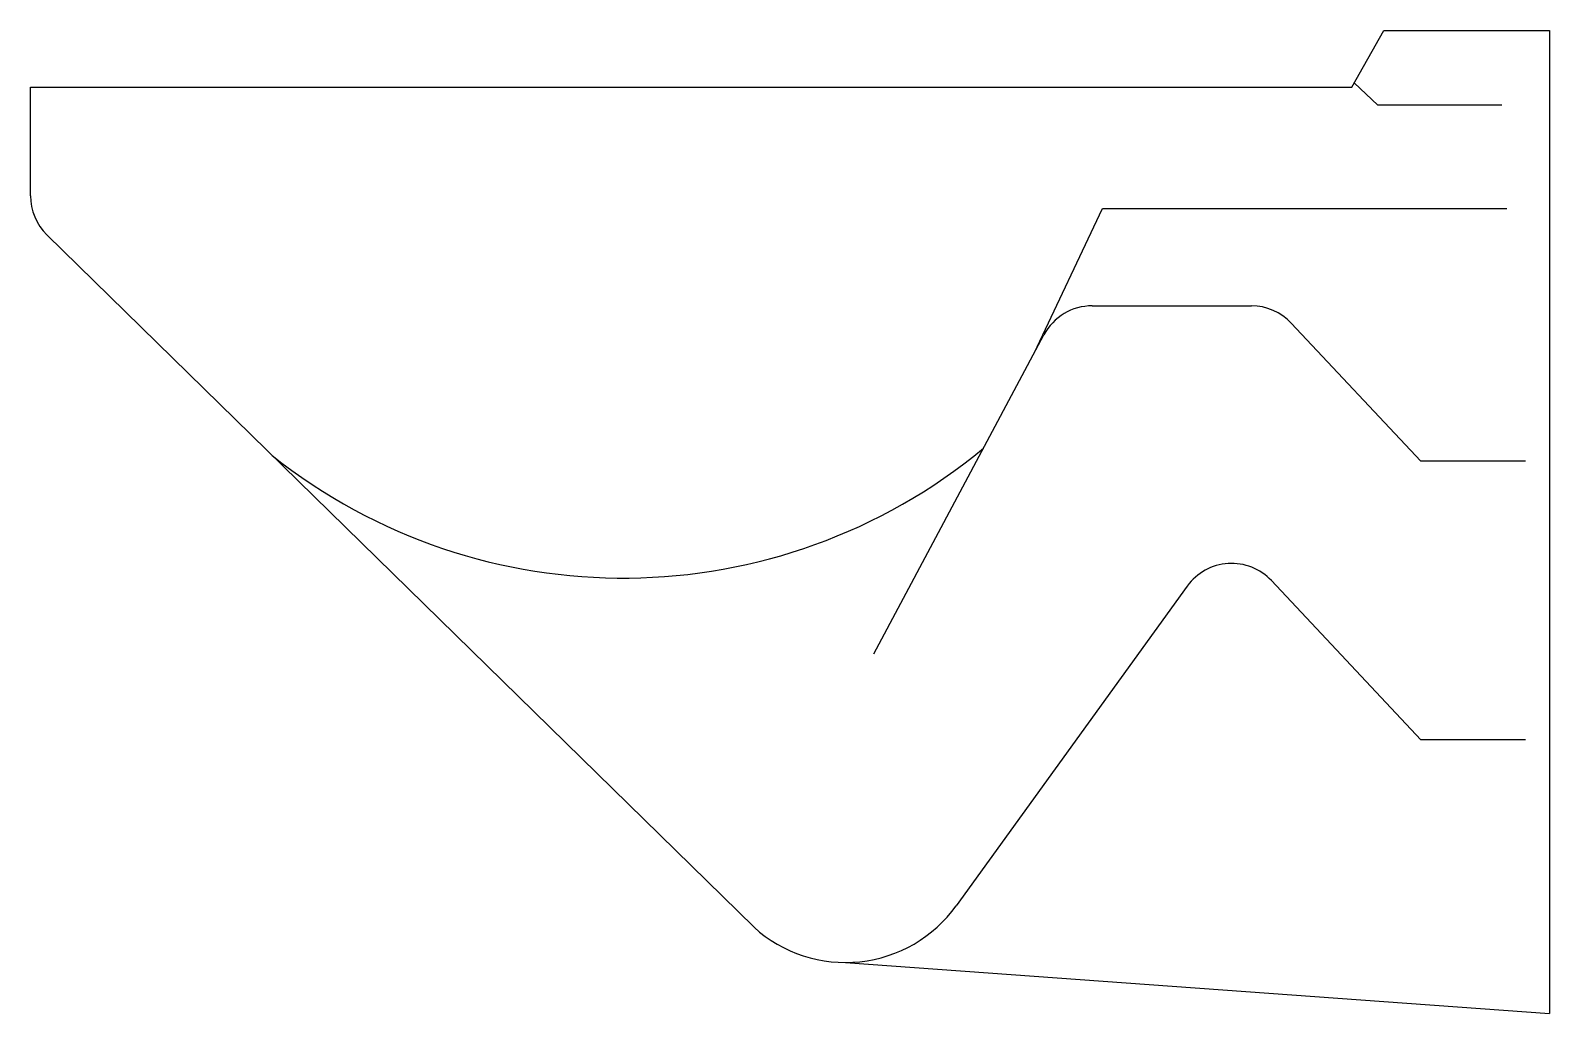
# Model space of a CAD drawing. Extents: x -55.6 to 0, y 0 to 36.
import ezdxf

# ---------------------------------------------------------------- set-up
doc = ezdxf.new("R2010")
doc.units = 0
doc.header["$LTSCALE"] = 5
doc.header["$MEASUREMENT"] = 0
doc.layers.get('0').update_dxf_attribs({"linetype": 'CONTINUOUS'})

msp = doc.modelspace()

# ---------------------------------------------------------------- linework, layer by layer
at = {"color": 0, "linetype": 'ByBlock'}
for p, q in [((-7.232, 33.91), (-6.069, 35.984)), ((-6.069, 35.984), (0, 35.984)), ((0, 35.984), (0, 33.91)), ((-6.284, 33.245), (-7.15, 34.066)), ((-55.592, 29.932), (-55.592, 33.91)), ((-55.592, 33.91), (-7.232, 33.91)), ((0, 33.91), (0, 0)), ((-1.745, 33.245), (-6.284, 33.245)), ((-18.864, 24.166), (-16.364, 29.464)), ((-16.364, 29.464), (-1.563, 29.464)), ((-29.113, 3.159), (-54.992, 28.503)), ((-16.738, 25.903), (-10.912, 25.903)), ((-4.71, 20.214), (-9.453, 25.271)), ((-24.734, 13.164), (-18.503, 24.844)), ((-0.878, 20.214), (-4.71, 20.214)), ((-13.26, 15.648), (-21.712, 3.945)), ((-4.71, 10.014), (-10.18, 15.846)), ((-0.878, 10.014), (-4.71, 10.014)), ((-25.765, 1.873), (0, 0))]:
    msp.add_line(p, q, dxfattribs=at)
for centre, radius, start, end in [((-53.592, 29.932), 2, 180, 225.5978), ((-16.738, 23.903), 2, 90, 151.9187), ((-10.912, 23.903), 2, 43.1648, 90), ((-33.895, 36.581), 20.641, 231.4827, 309.6729), ((-11.638, 14.477), 2, 43.1648, 144.1623), ((-25.765, 6.873), 5, 227.9608, 324.1623)]:
    msp.add_arc(centre, radius, start, end, dxfattribs=at)

doc.saveas('drawing.dxf')
